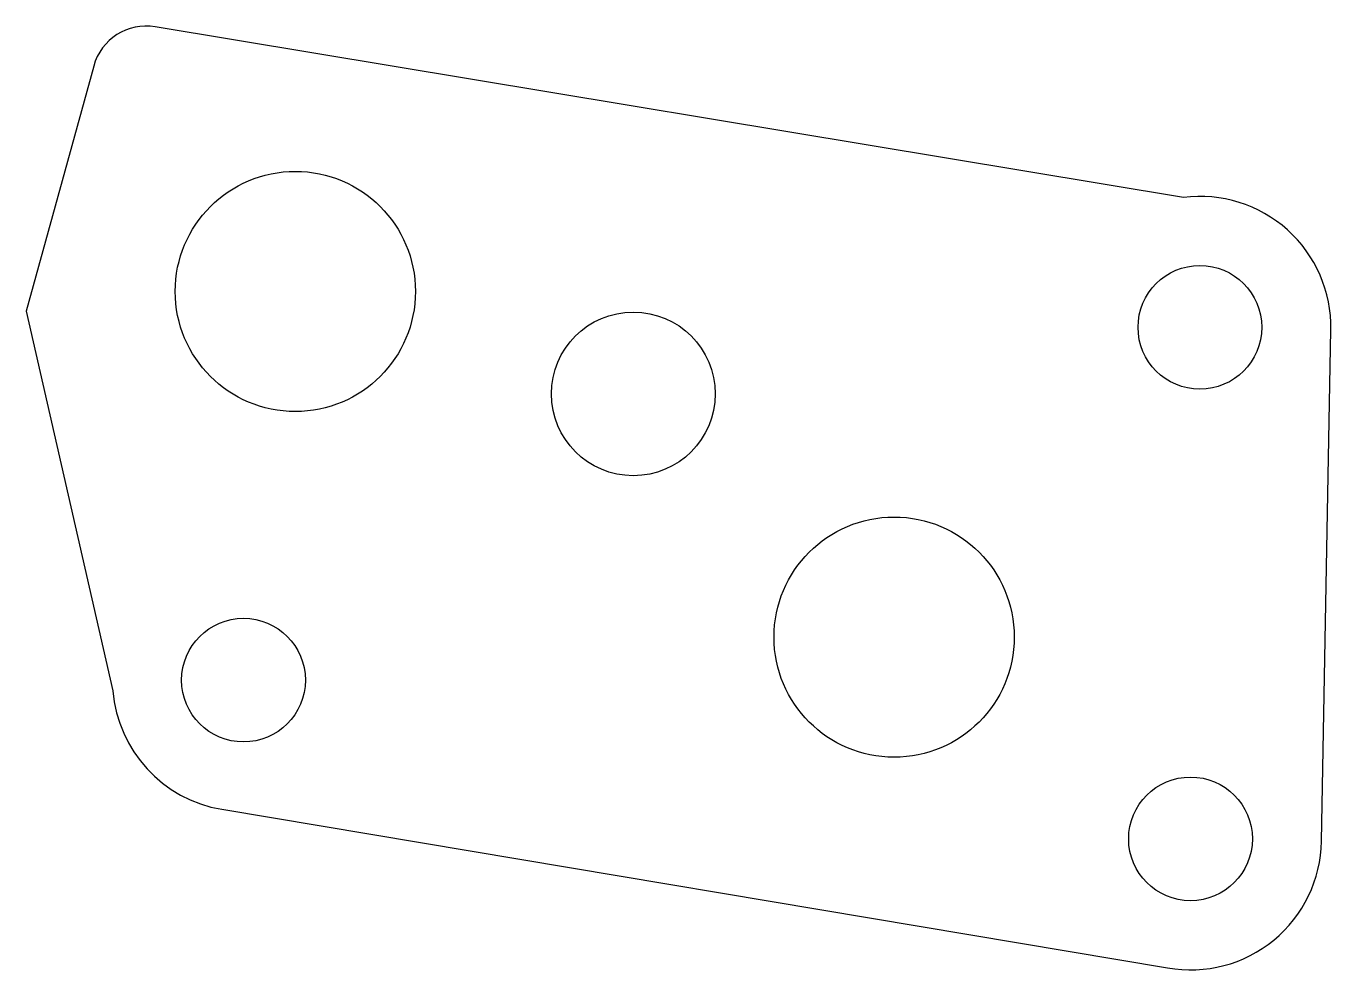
# Model space of a CAD drawing. Header units: millimetres. Extents: x -26.7 to 9.2, y -37.4 to -11.5.
import ezdxf

# ---------------------------------------------------------------- set-up
doc = ezdxf.new("R2010")
doc.units = ezdxf.units.MM
doc.layers.get('0').update_dxf_attribs({"linetype": 'CONTINUOUS'})

msp = doc.modelspace()

# ---------------------------------------------------------------- linework, layer by layer
msp.add_lwpolyline([(-24.299, -29.761, 0.343358), (-21.307, -33.018), (4.683, -37.376, 0.461095), (8.912, -33.897), (9.168, -19.837, 0.456782), (5.121, -16.2), (-23.136, -11.512, 0.383844), (-24.828, -12.593), (-26.685, -19.326)], format="xyb", close=True)
for centre, radius in [((-19.287, -18.785), 3.3), ((5.569, -19.771), 1.7), ((-10, -21.6), 2.25), ((-2.833, -28.285), 3.3), ((-20.711, -29.467), 1.7), ((5.312, -33.831), 1.7)]:
    msp.add_circle(centre, radius)

doc.saveas('drawing.dxf')
